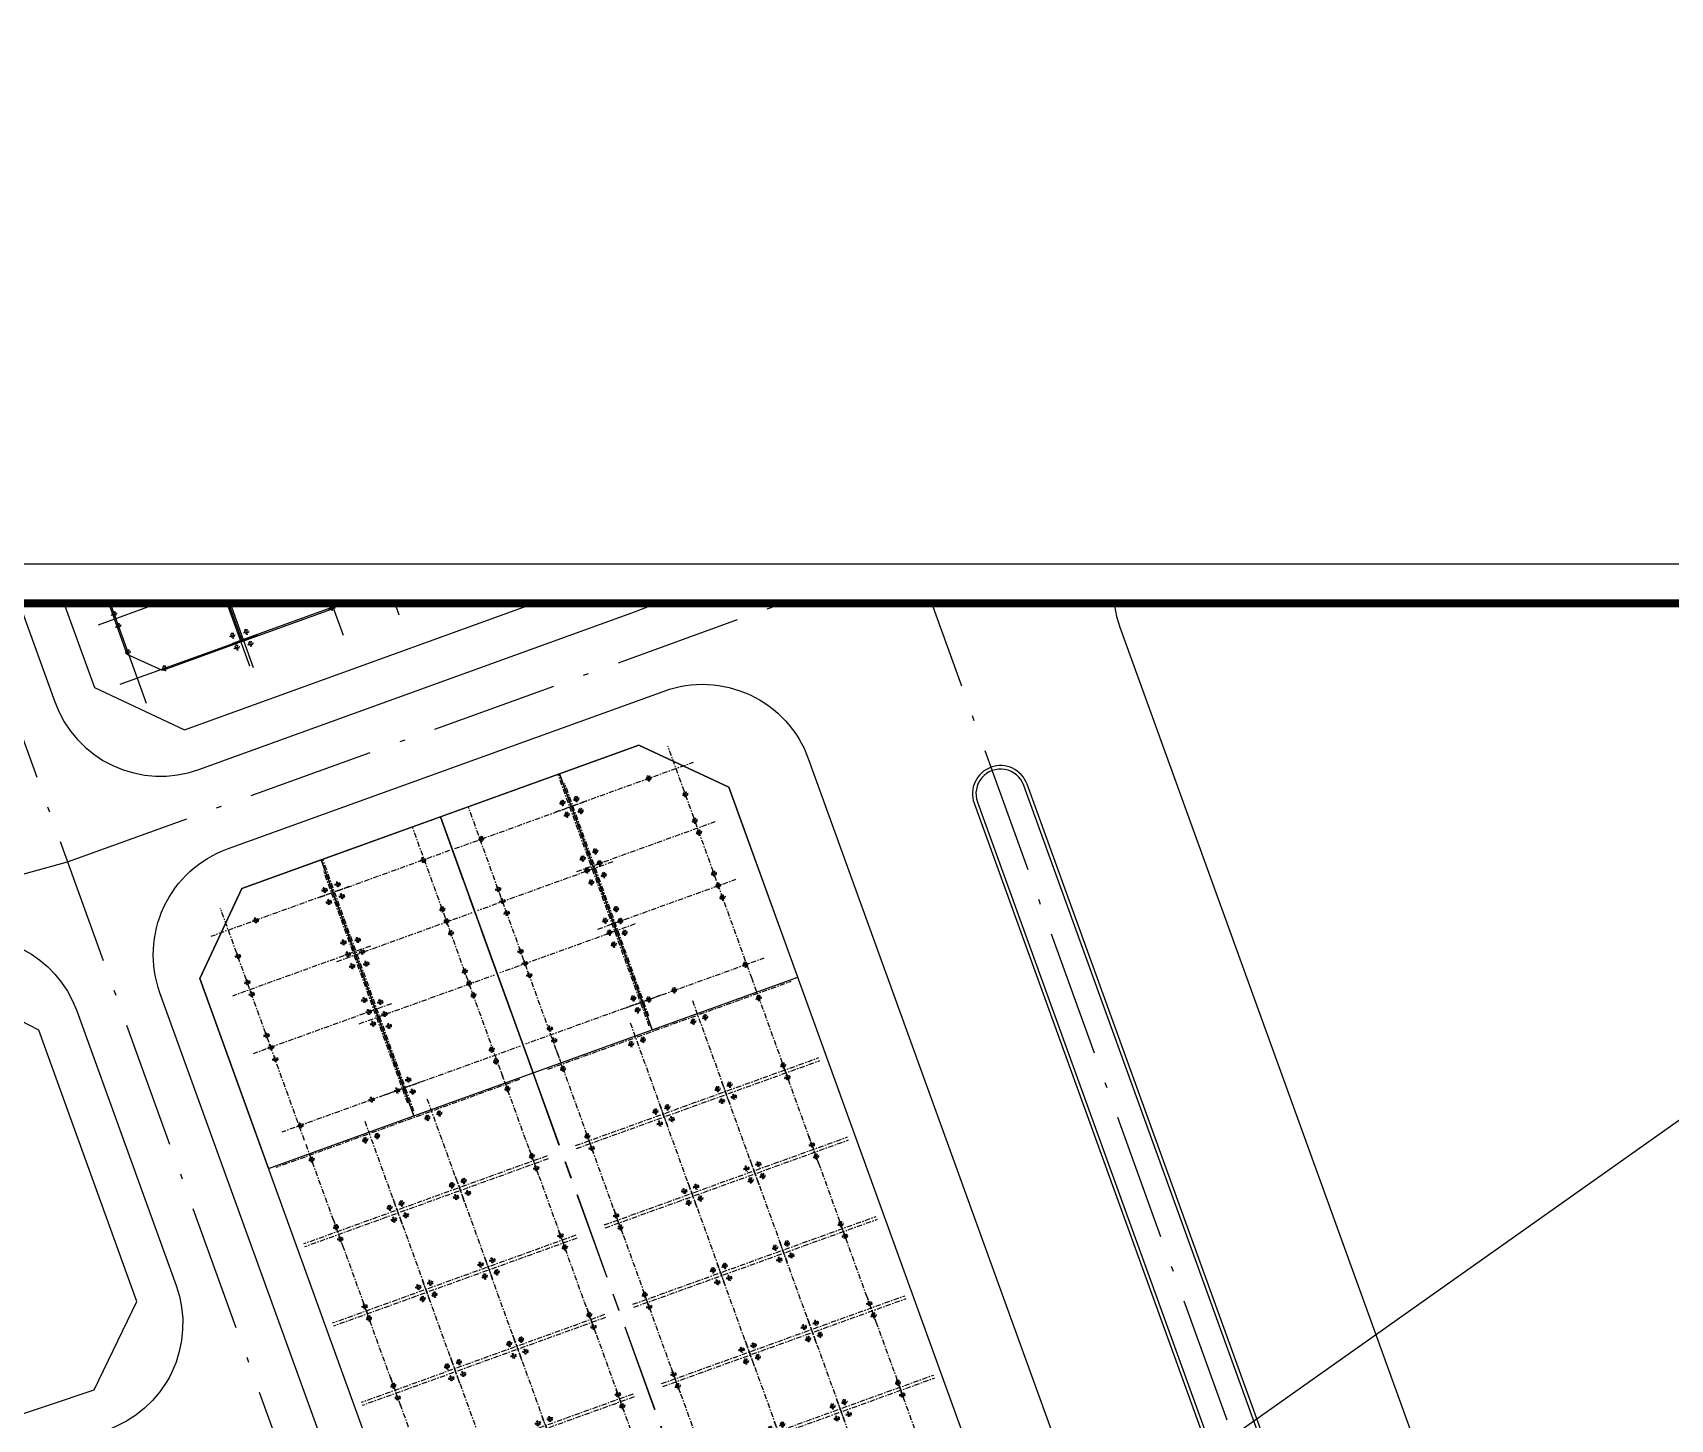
# Model space of a CAD drawing. Header units: metres. Extents: x 568006 to 1139366, y 2064802 to 4131555.
# Drawn here: x 569644.7 to 569761, y 2065091.2 to 2065189.8 of the extents above; entities that cross this region are included whole.
import ezdxf
from ezdxf.enums import TextEntityAlignment as Align
from ezdxf.xclip import XClip

# ---------------------------------------------------------------- set-up
doc = ezdxf.new("R2010")
doc.units = ezdxf.units.M
doc.header["$XCLIPFRAME"] = 0
for name, pattern in [('ACAD_ISO10W100', [18.5, 12, -3, 0.5, -3]), ('CENTER', [2, 1.25, -0.25, 0.25, -0.25]), ('CENTER2', [1.125, 0.75, -0.125, 0.125, -0.125]), ('HIDDEN', [0.375, 0.25, -0.125])]:
    doc.linetypes.add(name, pattern=pattern)
doc.layers.get('0').update_dxf_attribs({"linetype": 'CONTINUOUS'})
doc.layers.get('DEFPOINTS').update_dxf_attribs({"color": 152, "linetype": 'CONTINUOUS'})
doc.layers.add('-AREA', color=2, linetype='CONTINUOUS', plot=False)
doc.layers.add('KCS_Plotter', color=11, linetype='CONTINUOUS', plot=False)
for name, color, linetype, lineweight in [('-WALL', 4, 'CONTINUOUS', 35), ('A-KY HIEU', 34, 'CONTINUOUS', 20), ('E- RANH GIOI', 1, 'CENTER', 13), ('hung-demlonha', 7, 'CONTINUOUS', 15)]:
    doc.layers.add(name, color=color, linetype=linetype, lineweight=lineweight)
for name, color, linetype in [('01.AXIS', 160, 'CENTER2'), ('BoThamCo', 94, 'CONTINUOUS'), ('CDC.01.AXIS', 160, 'CENTER2'), ('ChiaLo', 128, 'CENTER'), ('datOlienke', 42, 'CONTINUOUS'), ('ghi_chu', 7, 'CONTINUOUS'), ('LogDg', 7, 'CONTINUOUS'), ('LoLK', 6, 'CONTINUOUS'), ('TimDg', 222, 'CONTINUOUS'), ('ViaHeS', 32, 'CONTINUOUS')]:
    doc.layers.add(name, color=color, linetype=linetype)
doc.styles.add('QH1', font='arialbd.ttf', dxfattribs={"width": 0.8})

# ---------------------------------------------------------------- blocks, each defined once
blk = doc.blocks.new('A$C758D662A')
at = {"linetype": 'HIDDEN', "ltscale": 500}
for radius in [300, 200]:
    blk.add_circle((0, 0), radius, dxfattribs=at)
at = {"layer": 'CDC.01.AXIS', "ltscale": 200}
for p, q in [((437, 0), (-437, 0)), ((0, 437), (0, -437))]:
    blk.add_line(p, q, dxfattribs=at)
blk = doc.blocks.new('MAU M1SH')
at = {"layer": '01.AXIS', "ltscale": 500}
for p, q in [((-370, 15724), (-370, -2671)), ((5410, 15724), (5410, -2671)), ((-1468, 14700), (6323, 14700)), ((-1468, 9100), (6323, 9100)), ((-1468, 4400), (6323, 4400)), ((-1575, -100), (6216, -100))]:
    blk.add_line(p, q, dxfattribs=at)
at = {"xscale": 0.5, "yscale": 0.5, "zscale": 0.5}
for p in [(-30, 14700), (5070, 14700), (-30, 9550), (5070, 9550), (-30, 8650), (5070, 8650), (-30, 4850), (5070, 4850), (-30, 3950), (5070, 3950), (-30, -100), (5070, -100)]:
    blk.add_blockref('A$C758D662A', p, dxfattribs=at)
blk = doc.blocks.new('MAU M3SH')
at = {"layer": '01.AXIS', "ltscale": 500}
for p, q in [((-840, 16482), (-840, -2500)), ((5940, 16482), (5940, -2500)), ((7481, 14690), (-2753, 14690)), ((7481, 9310), (-2753, 9310)), ((7481, 4610), (-2753, 4610)), ((-2753, -90), (7221, -90))]:
    blk.add_line(p, q, dxfattribs=at)
at = {"yscale": 0.4999999999999999, "zscale": 0.4999999999999999}
for p, xscale in [((-750, 15140), -0.4999999999999999), ((5550, 15140), 0.4999999999999999), ((-750, 14240), -0.4999999999999999), ((5550, 14240), 0.4999999999999999), ((-840, 10171), -0.4999999999999999), ((-840, 9271), -0.4999999999999999), ((5550, 10171), 0.4999999999999999), ((5550, 9271), 0.4999999999999999), ((-840, 8371), -0.4999999999999999), ((5550, 8371), 0.4999999999999999), ((-840, 5470), -0.4999999999999999), ((-840, 4570), -0.4999999999999999), ((5550, 5470), 0.4999999999999999), ((5550, 4570), 0.4999999999999999), ((-840, 3670), -0.4999999999999999), ((5550, 3670), 0.4999999999999999), ((-750, -90), 0.4999999999999999), ((5550, 360), 0.4999999999999999), ((5550, -540), 0.4999999999999999)]:
    blk.add_blockref('A$C758D662A', p, dxfattribs=dict(at, xscale=xscale))
blk = doc.blocks.new('MAU M2SH')
at = {"layer": '01.AXIS', "ltscale": 500}
for p, q in [((-540, 15801), (-540, -1785)), ((7260, 15801), (7260, -1785)), ((-1853, 14690), (8586, 14690)), ((-1853, 8750), (8586, 8750)), ((-1853, 4390), (8586, 4390)), ((-1853, -110), (8586, -110))]:
    blk.add_line(p, q, dxfattribs=at)
at = {"xscale": 0.4999999999999999, "yscale": 0.4999999999999999, "zscale": 0.4999999999999999}
for p in [(-142, 14690), (1778, 14690), (7158, 14690), (-142, 9650), (7248, 9650), (-142, 8750), (7248, 8750), (-142, 7850), (7248, 7850), (-142, 5290), (7248, 4740), (-142, 4390), (-142, 3490), (7248, 3840), (7248, 1860), (-142, 440), (5188, -100), (-142, -460)]:
    blk.add_blockref('A$C758D662A', p, dxfattribs=at)
blk = doc.blocks.new('tmbc_khub')
at = {"layer": '-AREA'}
for points in [[(-123.981, 401.205), (-118.877, 387.101), (-125.459, 384.718), (-130.562, 398.824), (-123.981, 401.205)], [(-130.562, 398.824), (-125.46, 384.718), (-131.131, 382.667), (-133.635, 383.806), (-138.083, 396.104), (-130.562, 398.824)]]:
    blk.add_lwpolyline(points, dxfattribs=at)
at = {"layer": '01.AXIS', "ltscale": 500}
for p, q in [((-120.54, 403.79), (-114.334, 386.624)), ((-124.514, 402.353), (-118.303, 385.189)), ((-130.953, 399.583), (-124.955, 382.998)), ((-130.889, 400.046), (-124.678, 382.882)), ((-138.288, 396.93), (-132.29, 380.346)), ((-125.89, 389.444), (-135.706, 385.894)), ((-117.832, 387.596), (-126.166, 384.58)), ((-124.36, 385.212), (-134.176, 381.662))]:
    blk.add_line(p, q, dxfattribs=at)
at = {"layer": 'BoThamCo'}
blk.add_lwpolyline([(-73.214, 373.308), (-36.516, 271.844, 1), (-33.225, 273.034), (-69.923, 374.498, 1)], format="xyb", close=True, dxfattribs=at)
blk.add_lwpolyline([(-132.948, 337.8), (-139.928, 357.097), (-146.448, 360.466), (-253.54, 330.849), (-256.994, 324.707), (-249.597, 298.649), (-243.491, 295.43), (-135.988, 331.507)], close=True, dxfattribs=at)
at = {"layer": 'ChiaLo', "ltscale": 5}
for points in [[(-96.333, 357.11), (-102.921, 375.324)], [(-65.52, 245.455), (-111.385, 372.263)], [(-65.51, 245.463), (-111.374, 372.271)], [(-113.26, 350.988), (-119.848, 369.202)]]:
    blk.add_lwpolyline(points, dxfattribs=at)
at = {"layer": 'datOlienke'}
for points in [[(-131.658, 472.46), (-160.687, 464.432), (-163.806, 458.397), (-135.974, 381.447), (-129.572, 378.446), (-101.36, 388.649), (-98.359, 395.052), (-125.138, 469.091)], [(-79.746, 240.681), (-86.187, 243.793), (-128.492, 360.759), (-125.49, 367.161), (-97.279, 377.365), (-90.876, 374.364), (-48.255, 256.522), (-51.294, 250.23)]]:
    blk.add_lwpolyline(points, close=True, dxfattribs=at)
at = {"layer": 'LogDg'}
for points in [[(-92.717, 397.093), (-118.363, 468, 0.3917686), (-136.467, 477.356), (-162.123, 470.26, 0.4370205), (-167.514, 459.829), (-138.795, 380.427, 0.4142136), (-128.551, 375.625), (-97.519, 386.849, 0.4142136)], [(-28.453, 409.021), (-58.768, 395.812, 0.3956287), (-63.095, 385.757), (-21.484, 270.709, 0.4679364), (-9.938, 266.515), (19.054, 283.382, 0.3624568), (22.554, 293.018), (-17.734, 404.408, 0.4330459)], [(-126.511, 369.982), (-95.478, 381.206, -0.4142136), (-85.234, 376.404), (-42.629, 258.608, -0.4210432), (-47.607, 248.303), (-78.9, 237.801, -0.4074168), (-88.969, 242.664), (-131.313, 359.738, -0.4142136)], [(-257.198, 332.95), (-146.889, 363.457, -0.3917686), (-137.233, 358.467), (-130.167, 338.931, -0.4210432), (-135.145, 328.625), (-245.155, 291.707, -0.4281041), (-255.396, 297.106), (-262.762, 323.055, -0.4162015)]]:
    blk.add_lwpolyline(points, format="xyb", close=True, dxfattribs=at)
blk.add_lwpolyline([(-73.449, 373.223), (-36.751, 271.759, 1), (-32.99, 273.12), (-69.688, 374.583, 1), (-73.449, 373.223)], format="xyb", dxfattribs=at)
at = {"layer": 'LoLK'}
for points in [[(-90.876, 374.364), (-97.279, 377.365), (-102.921, 375.324), (-96.333, 357.11), (-85.989, 360.851)], [(-102.921, 375.324), (-111.385, 372.263), (-104.797, 354.049), (-96.333, 357.11)], [(-111.385, 372.263), (-119.848, 369.202), (-113.26, 350.988), (-104.797, 354.049)], [(-119.848, 369.202), (-125.49, 367.161), (-128.492, 360.759), (-123.604, 347.246), (-113.26, 350.988)]]:
    blk.add_lwpolyline(points, close=True, dxfattribs=at)
at = {"layer": 'TimDg', "linetype": 'ACAD_ISO10W100', "ltscale": 0.75}
for points in [[(107.543, -124.133), (15.376, 133.515), (-122.04, 513.448), (-178.345, 685.867)], [(-88.135, 231.537), (-175.4, 472.813)], [(-137.875, 369.062), (-77.691, 390.83)], [(-271.564, 332.09), (-137.875, 369.062)]]:
    blk.add_lwpolyline(points, dxfattribs=at)
blk.add_lwpolyline([(-377.535, 134.416), (-34.22, 249.631, 0.0508293), (-28.678, 252.141), (203.834, 387.416)], format="xyb", dxfattribs=at)
at = {"layer": 'ViaHeS'}
for points in [[(-131.658, 472.46), (-160.687, 464.432), (-163.806, 458.397), (-135.974, 381.447), (-129.572, 378.446), (-101.36, 388.649), (-98.359, 395.052), (-125.138, 469.091)], [(-79.746, 240.681), (-86.187, 243.793), (-128.492, 360.759), (-125.49, 367.161), (-97.279, 377.365), (-90.876, 374.364), (-48.255, 256.522), (-51.294, 250.23)], [(-243.491, 295.43), (-135.988, 331.507), (-132.948, 337.8), (-139.928, 357.097), (-146.448, 360.466), (-253.54, 330.849), (-256.994, 324.707), (-249.597, 298.649)]]:
    blk.add_lwpolyline(points, close=True, dxfattribs=at)
at = {"layer": '-WALL'}
for name, p, xscale, yscale, zscale, rotation in [('MAU M2SH', (-101.426, 373.132), -0.000999999999999999, 0.0009999999999999992, 0.001, 199.8483585798138), ('MAU M3SH', (-107.736, 370.851), -0.001, 0.0009999999999999998, 0.001, 199.8839773577442), ('MAU M3SH', (-113.283, 368.844), 0.0009999999999999987, 0.0009999999999999987, 0.0009999999999999987, 199.8774677500495), ('MAU M2SH', (-119.586, 366.565), 0.0009999999999999998, 0.0009999999999999998, 0.0009999999999999998, 199.8845934424804), ('MAU M1SH', (-88.835, 359.314), -0.001, 0.001, 0.001, 109.8844192741507), ('MAU M1SH', (-85.08, 348.933), 0.0009999999999999998, 0.0009999999999999998, 0.0009999999999999998, 109.8842788567343), ('MAU M1SH', (-118.718, 343.144), -0.0009999999999999998, 0.0009999999999999998, 0.0009999999999999998, 289.8842791169554), ('MAU M1SH', (-84.753, 348.029), -0.001, 0.001, 0.001, 109.8844192741507), ('MAU M1SH', (-118.392, 342.241), 0.001, 0.001, 0.001, 289.8841386995391), ('MAU M1SH', (-80.998, 337.648), 0.0009999999999999998, 0.0009999999999999998, 0.0009999999999999998, 109.8842788567343), ('MAU M1SH', (-114.637, 331.859), -0.0009999999999999998, 0.0009999999999999998, 0.0009999999999999998, 289.8842791169554), ('MAU M1SH', (-80.672, 336.745), -0.0009999999999999996, 0.0009999999999999996, 0.0009999999999999998, 109.8842788720836), ('MAU M1SH', (-114.31, 330.956), 0.001, 0.001, 0.001, 289.8841386995391), ('MAU M1SH', (-76.917, 326.363), 0.0009999999999999998, 0.0009999999999999998, 0.0009999999999999998, 109.8842788567343), ('MAU M1SH', (-110.555, 320.575), -0.0009999999999999998, 0.0009999999999999998, 0.0009999999999999998, 289.8842791169554)]:
    blk.add_blockref(name, p, dxfattribs=dict(at, xscale=xscale, yscale=yscale, zscale=zscale, rotation=rotation))
for p, xscale, yscale, zscale, rotation in [((-134.567, 386.678), -0.0004999916992310129, 0.0004999916992310129, 0.0004999916992310129, 19.88351490427126), ((-119.103, 387.136), -0.0004999822349397151, 0.0004999822349397151, 0.0004999822349397151, 19.89351892898012), ((-134.261, 385.831), -0.0004999916992310129, 0.0004999916992310129, 0.0004999916992310129, 19.88351490427126), ((-126.156, 385.148), -0.0004999916992310129, 0.0004999916992310129, 0.0004999916992310129, 19.88351490427126), ((-125.18, 385.415), -0.0004999822349397151, 0.0004999822349397151, 0.0004999822349397151, 19.89351892898012), ((-133.588, 383.969), -0.0004999916992310129, 0.0004999916992310129, 0.0004999916992310129, 19.88351490427126), ((-125.85, 384.302), -0.0004999916992310129, 0.0004999916992310129, 0.0004999916992310129, 19.88351490427126), ((-124.874, 384.569), -0.0004999822349397151, 0.0004999822349397151, 0.0004999822349397151, 19.89351892898012), ((-130.984, 382.828), -0.0004999916992310129, 0.0004999916992310129, 0.0004999916992310129, 19.88351490427126)]:
    blk.add_blockref('A$C758D662A', p, dxfattribs=dict(xscale=xscale, yscale=yscale, zscale=zscale, rotation=rotation))
at = {"layer": 'hung-demlonha', "color": 7, "ltscale": 5, "style": 'QH1', "width": 0.65}
for tag, p in [('BT04', (-109.598, 191.643)), ('BT06', (-305.798, 171.199)), ('BT05', (-282.572, 137.244))]:
    blk.add_attdef(tag, text='', height=3.96, rotation=0, dxfattribs=at).set_placement(p, align=Align.CENTER)
blk = doc.blocks.new('A$C33BC4D2A')
at = {"layer": 'A-KY HIEU', "color": 0, "const_width": 1.02}
blk.add_lwpolyline([(14.35, -292.1), (14.35, -4.9), (414.98, -4.9), (414.98, -292.1)], close=True, dxfattribs=at)
at = {"layer": 'DEFPOINTS', "color": 125}
blk.add_lwpolyline([(0, -297), (420, -297), (420, 0), (0, 0)], close=True, dxfattribs=at)

msp = doc.modelspace()

# ---------------------------------------------------------------- block references
at = {"layer": 'ghi_chu'}
ref = msp.add_blockref('tmbc_khub', (569566.55, 2064812.01), dxfattribs=at)
XClip(ref).set_block_clipping_path([(-245.2612135945, 174.796498704), (-53.3045809087, 337.2658173321)])

# ---------------------------------------------------------------- next in the draw order: block references
ref = msp.add_blockref('tmbc_khub', (569785.01, 2064761.83), dxfattribs=at)
XClip(ref).set_block_clipping_path([(-196.9317021817, 224.973894045), (-4.975069496, 387.4432126731)])

# ---------------------------------------------------------------- next in the draw order: linework, layer by layer
msp.add_lwpolyline([(569588.08, 2064986.81), (569780.03, 2064986.81), (569780.03, 2065149.28), (569588.08, 2065149.28)], close=True, dxfattribs=at)
at = {"layer": 'KCS_Plotter'}
msp.add_line((569579.96, 2064984.03), (569817.56, 2065152.05), dxfattribs=at)

# ---------------------------------------------------------------- next in the draw order: block references
at = {"layer": 'E- RANH GIOI', "xscale": 0.5657142857142857, "yscale": 0.5657142857142857, "zscale": 0.5657142857142857}
msp.add_blockref('A$C33BC4D2A', (569579.96, 2065152.05), dxfattribs=at)

doc.saveas('drawing.dxf')
